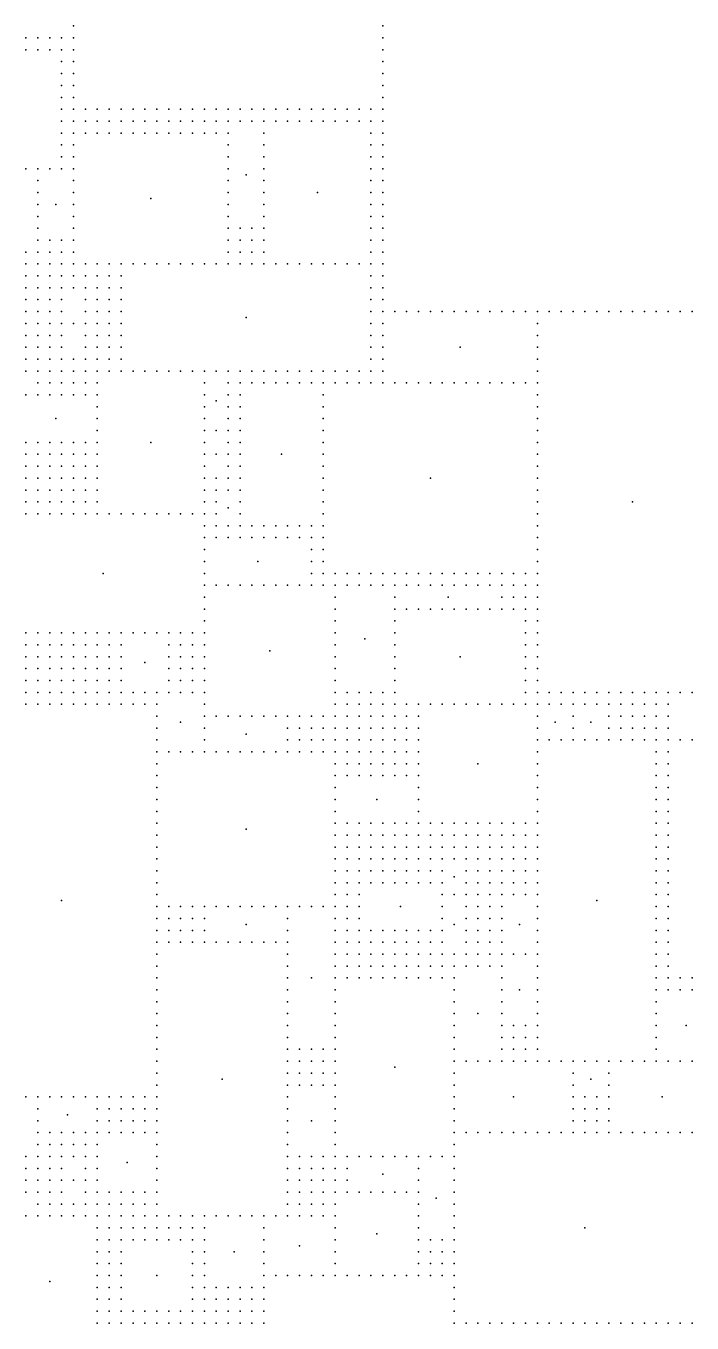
# Model space of a CAD drawing. Header units: metres. Extents: x -50 to 50, y -49 to 49.
# Drawn here: x 12.67 to 25.11, y 0.22 to 24.47 of the extents above; entities that cross this region are included whole.
import ezdxf

# ---------------------------------------------------------------- set-up
doc = ezdxf.new("R2010")
doc.units = ezdxf.units.M

msp = doc.modelspace()

# ---------------------------------------------------------------- linework, layer by layer
for p in [(12.667, 24.251), (12.889, 24.251), (13.111, 24.251), (13.333, 24.251), (13.556, 24.473), (13.556, 24.251), (19.333, 24.473), (19.333, 24.251), (12.667, 24.028), (12.889, 24.028), (13.111, 24.028), (13.333, 24.028), (13.556, 24.028), (19.333, 24.028), (13.333, 23.806), (13.556, 23.806), (19.333, 23.806), (13.333, 23.583), (13.556, 23.583), (19.333, 23.583), (13.333, 23.361), (13.556, 23.361), (19.333, 23.361), (13.333, 23.138), (13.556, 23.138), (19.333, 23.138), (13.333, 22.916), (13.556, 22.916), (13.778, 22.916), (14, 22.916), (14.222, 22.916), (14.444, 22.916), (14.667, 22.916), (14.889, 22.916), (15.111, 22.916), (15.333, 22.916), (15.556, 22.916), (15.778, 22.916), (16, 22.916), (16.222, 22.916), (16.444, 22.916), (16.667, 22.916), (16.889, 22.916), (17.111, 22.916), (17.333, 22.916), (17.556, 22.916), (17.778, 22.916), (18, 22.916), (18.222, 22.916), (18.444, 22.916), (18.667, 22.916), (18.889, 22.916), (19.111, 22.916), (19.333, 22.916), (13.333, 22.693), (13.556, 22.693), (13.778, 22.693), (14, 22.693), (14.222, 22.693), (14.444, 22.693), (14.667, 22.693), (14.889, 22.693), (15.111, 22.693), (15.333, 22.693), (15.556, 22.693), (15.778, 22.693), (16, 22.693), (16.222, 22.693), (16.444, 22.693), (16.667, 22.693), (16.889, 22.693), (17.111, 22.693), (17.333, 22.693), (17.556, 22.693), (17.778, 22.693), (18, 22.693), (18.222, 22.693), (18.444, 22.693), (18.667, 22.693), (18.889, 22.693), (19.111, 22.693), (19.333, 22.693), (13.333, 22.471), (13.556, 22.471), (13.778, 22.471), (14, 22.471), (14.222, 22.471), (14.444, 22.471), (14.667, 22.471), (14.889, 22.471), (15.111, 22.471), (15.333, 22.471), (15.556, 22.471), (15.778, 22.471), (16, 22.471), (16.222, 22.471), (16.444, 22.471), (17.111, 22.471), (19.111, 22.471), (19.333, 22.471), (13.333, 22.248), (13.556, 22.248), (16.444, 22.248), (17.111, 22.248), (19.111, 22.248), (19.333, 22.248), (13.333, 22.026), (13.556, 22.026), (16.444, 22.026), (17.111, 22.026), (19.111, 22.026), (19.333, 22.026), (12.667, 21.803), (12.889, 21.803), (13.111, 21.803), (13.333, 21.803), (13.556, 21.803), (16.444, 21.803), (16.778, 21.692), (17.111, 21.803), (19.111, 21.803), (19.333, 21.803), (12.889, 21.581), (12.889, 21.358), (13.556, 21.581), (13.556, 21.358), (16.444, 21.581), (16.444, 21.358), (17.111, 21.581), (17.111, 21.358), (18.111, 21.358), (19.111, 21.581), (19.111, 21.358), (19.333, 21.581), (19.333, 21.358), (12.889, 21.136), (13.222, 21.136), (13.556, 21.136), (15, 21.247), (16.444, 21.136), (17.111, 21.136), (19.111, 21.136), (19.333, 21.136), (12.889, 20.913), (13.556, 20.913), (16.444, 20.913), (17.111, 20.913), (19.111, 20.913), (19.333, 20.913), (12.889, 20.691), (13.556, 20.691), (16.444, 20.691), (16.667, 20.691), (16.889, 20.691), (17.111, 20.691), (19.111, 20.691), (19.333, 20.691), (12.889, 20.468), (13.111, 20.468), (13.333, 20.468), (13.556, 20.468), (16.444, 20.468), (16.667, 20.468), (16.889, 20.468), (17.111, 20.468), (19.111, 20.468), (19.333, 20.468), (12.667, 20.246), (12.889, 20.246), (13.111, 20.246), (13.333, 20.246), (13.556, 20.246), (16.444, 20.246), (16.667, 20.246), (16.889, 20.246), (17.111, 20.246), (19.111, 20.246), (19.333, 20.246), (12.667, 20.023), (12.889, 20.023), (13.111, 20.023), (13.333, 20.023), (13.556, 20.023), (13.778, 20.023), (14, 20.023), (14.222, 20.023), (14.444, 20.023), (14.667, 20.023), (14.889, 20.023), (15.111, 20.023), (15.333, 20.023), (15.556, 20.023), (15.778, 20.023), (16, 20.023), (16.222, 20.023), (16.444, 20.023), (16.667, 20.023), (16.889, 20.023), (17.111, 20.023), (17.333, 20.023), (17.556, 20.023), (17.778, 20.023), (18, 20.023), (18.222, 20.023), (18.444, 20.023), (18.667, 20.023), (18.889, 20.023), (19.111, 20.023), (19.333, 20.023), (12.667, 19.801), (12.889, 19.801), (13.111, 19.801), (13.333, 19.801), (13.556, 19.801), (13.778, 19.801), (14, 19.801), (14.222, 19.801), (14.444, 19.801), (19.111, 19.801), (19.333, 19.801), (12.667, 19.578), (12.889, 19.578), (13.111, 19.578), (13.333, 19.578), (13.556, 19.578), (13.778, 19.578), (14, 19.578), (14.222, 19.578), (14.444, 19.578), (19.111, 19.578), (19.333, 19.578), (12.667, 19.356), (12.889, 19.356), (13.111, 19.356), (13.333, 19.356), (13.778, 19.356), (14, 19.356), (14.222, 19.356), (14.444, 19.356), (19.111, 19.356), (19.333, 19.356), (12.667, 19.133), (12.889, 19.133), (13.111, 19.133), (13.333, 19.133), (13.778, 19.133), (14, 19.133), (14.222, 19.133), (14.444, 19.133), (16.778, 19.022), (19.111, 19.133), (19.333, 19.133), (19.556, 19.133), (19.778, 19.133), (20, 19.133), (20.222, 19.133), (20.444, 19.133), (20.667, 19.133), (20.889, 19.133), (21.111, 19.133), (21.333, 19.133), (21.556, 19.133), (21.778, 19.133), (22, 19.133), (22.222, 19.133), (22.444, 19.133), (22.667, 19.133), (22.889, 19.133), (23.111, 19.133), (23.333, 19.133), (23.556, 19.133), (23.778, 19.133), (24, 19.133), (24.222, 19.133), (24.444, 19.133), (24.667, 19.133), (24.889, 19.133), (25.111, 19.133), (12.667, 18.911), (12.667, 18.688), (12.889, 18.911), (12.889, 18.688), (13.111, 18.911), (13.111, 18.688), (13.333, 18.911), (13.333, 18.688), (13.556, 18.911), (13.778, 18.911), (13.778, 18.688), (14, 18.911), (14, 18.688), (14.222, 18.911), (14.222, 18.688), (14.444, 18.911), (14.444, 18.688), (19.111, 18.911), (19.111, 18.688), (19.333, 18.911), (19.333, 18.688), (22.222, 18.911), (22.222, 18.688), (12.667, 18.466), (12.889, 18.466), (13.111, 18.466), (13.333, 18.466), (13.778, 18.466), (14, 18.466), (14.222, 18.466), (14.444, 18.466), (19.111, 18.466), (19.333, 18.466), (20.778, 18.466), (22.222, 18.466), (12.667, 18.244), (12.889, 18.244), (13.111, 18.244), (13.333, 18.244), (13.556, 18.244), (13.778, 18.244), (14, 18.244), (14.222, 18.244), (14.444, 18.244), (19.111, 18.244), (19.333, 18.244), (22.222, 18.244), (12.667, 18.021), (12.889, 18.021), (13.111, 18.021), (13.333, 18.021), (13.556, 18.021), (13.778, 18.021), (14, 18.021), (14.222, 18.021), (14.444, 18.021), (14.667, 18.021), (14.889, 18.021), (15.111, 18.021), (15.333, 18.021), (15.556, 18.021), (15.778, 18.021), (16, 18.021), (16.222, 18.021), (16.444, 18.021), (16.667, 18.021), (16.889, 18.021), (17.111, 18.021), (17.333, 18.021), (17.556, 18.021), (17.778, 18.021), (18, 18.021), (18.222, 18.021), (18.444, 18.021), (18.667, 18.021), (18.889, 18.021), (19.111, 18.021), (19.333, 18.021), (22.222, 18.021), (12.889, 17.799), (13.111, 17.799), (13.333, 17.799), (13.556, 17.799), (13.778, 17.799), (14, 17.799), (16, 17.799), (16.444, 17.799), (16.667, 17.799), (16.889, 17.799), (17.111, 17.799), (17.333, 17.799), (17.556, 17.799), (17.778, 17.799), (18, 17.799), (18.222, 17.799), (18.444, 17.799), (18.667, 17.799), (18.889, 17.799), (19.111, 17.799), (19.333, 17.799), (19.556, 17.799), (19.778, 17.799), (20, 17.799), (20.222, 17.799), (20.444, 17.799), (20.667, 17.799), (20.889, 17.799), (21.111, 17.799), (21.333, 17.799), (21.556, 17.799), (21.778, 17.799), (22, 17.799), (22.222, 17.799), (12.667, 17.576), (12.889, 17.576), (13.111, 17.576), (13.333, 17.576), (13.556, 17.576), (13.778, 17.576), (14, 17.576), (16, 17.576), (16.222, 17.465), (16.444, 17.576), (16.667, 17.576), (18.222, 17.576), (22.222, 17.576), (14, 17.354), (16, 17.354), (16.444, 17.354), (16.667, 17.354), (18.222, 17.354), (22.222, 17.354), (13.222, 17.131), (14, 17.131), (16, 17.131), (16.444, 17.131), (16.667, 17.131), (18.222, 17.131), (22.222, 17.131), (14, 16.909), (16, 16.909), (16.222, 16.909), (16.444, 16.909), (16.667, 16.909), (18.222, 16.909), (22.222, 16.909), (12.667, 16.686), (12.889, 16.686), (13.111, 16.686), (13.333, 16.686), (13.556, 16.686), (13.778, 16.686), (14, 16.686), (15, 16.686), (16, 16.686), (16.444, 16.686), (16.667, 16.686), (18.222, 16.686), (22.222, 16.686), (12.667, 16.464), (12.889, 16.464), (13.111, 16.464), (13.333, 16.464), (13.556, 16.464), (13.778, 16.464), (14, 16.464), (16, 16.464), (16.222, 16.464), (16.444, 16.464), (16.667, 16.464), (17.444, 16.464), (18.222, 16.464), (22.222, 16.464), (12.667, 16.241), (12.667, 16.019), (12.889, 16.241), (12.889, 16.019), (13.111, 16.241), (13.111, 16.019), (13.333, 16.241), (13.333, 16.019), (13.556, 16.241), (13.556, 16.019), (13.778, 16.241), (13.778, 16.019), (14, 16.241), (14, 16.019), (16, 16.241), (16, 16.019), (16.222, 16.019), (16.444, 16.241), (16.444, 16.019), (16.667, 16.241), (16.667, 16.019), (18.222, 16.241), (18.222, 16.019), (20.222, 16.019), (22.222, 16.241), (22.222, 16.019), (12.667, 15.796), (12.889, 15.796), (13.111, 15.796), (13.333, 15.796), (13.556, 15.796), (13.778, 15.796), (14, 15.796), (16, 15.796), (16.222, 15.796), (16.444, 15.796), (16.667, 15.796), (18.222, 15.796), (22.222, 15.796), (12.667, 15.574), (12.889, 15.574), (13.111, 15.574), (13.333, 15.574), (13.556, 15.574), (13.778, 15.574), (14, 15.574), (16, 15.574), (16.222, 15.574), (16.667, 15.574), (18.222, 15.574), (22.222, 15.574), (24, 15.574), (12.667, 15.351), (12.889, 15.351), (13.111, 15.351), (13.333, 15.351), (13.556, 15.351), (13.778, 15.351), (14, 15.351), (14.222, 15.351), (14.444, 15.351), (14.667, 15.351), (14.889, 15.351), (15.111, 15.351), (15.333, 15.351), (15.556, 15.351), (15.778, 15.351), (16, 15.351), (16.222, 15.351), (16.444, 15.462), (16.667, 15.351), (18.222, 15.351), (22.222, 15.351), (16, 15.129), (16.222, 15.129), (16.444, 15.129), (16.667, 15.129), (16.889, 15.129), (17.111, 15.129), (17.333, 15.129), (17.556, 15.129), (17.778, 15.129), (18, 15.129), (18.222, 15.129), (22.222, 15.129), (16, 14.906), (16.222, 14.906), (16.444, 14.906), (16.667, 14.906), (16.889, 14.906), (17.111, 14.906), (17.333, 14.906), (17.556, 14.906), (17.778, 14.906), (18, 14.906), (18.222, 14.906), (22.222, 14.906), (16, 14.684), (18, 14.684), (18.222, 14.684), (22.222, 14.684), (16, 14.461), (17, 14.461), (18, 14.461), (18.222, 14.461), (22.222, 14.461), (14.111, 14.239), (16, 14.239), (18, 14.239), (18.222, 14.239), (18.444, 14.239), (18.667, 14.239), (18.889, 14.239), (19.111, 14.239), (19.333, 14.239), (19.556, 14.239), (19.778, 14.239), (20, 14.239), (20.222, 14.239), (20.444, 14.239), (20.667, 14.239), (20.889, 14.239), (21.111, 14.239), (21.333, 14.239), (21.556, 14.239), (21.778, 14.239), (22, 14.239), (22.222, 14.239), (16, 14.016), (16.222, 14.016), (16.444, 14.016), (16.667, 14.016), (16.889, 14.016), (17.111, 14.016), (17.333, 14.016), (17.556, 14.016), (17.778, 14.016), (18, 14.016), (18.222, 14.016), (18.444, 14.016), (18.667, 14.016), (18.889, 14.016), (19.111, 14.016), (19.333, 14.016), (19.556, 14.016), (19.778, 14.016), (20, 14.016), (20.222, 14.016), (20.444, 14.016), (20.667, 14.016), (20.889, 14.016), (21.111, 14.016), (21.333, 14.016), (21.556, 14.016), (21.778, 14.016), (22, 14.016), (22.222, 14.016), (16, 13.794), (18.444, 13.794), (19.556, 13.794), (20.556, 13.794), (21.556, 13.794), (21.778, 13.794), (22, 13.794), (22.222, 13.794), (16, 13.571), (16, 13.349), (18.444, 13.571), (18.444, 13.349), (19.556, 13.571), (19.556, 13.349), (19.778, 13.571), (20, 13.571), (20.222, 13.571), (20.444, 13.571), (20.667, 13.571), (20.889, 13.571), (21.111, 13.571), (21.333, 13.571), (21.556, 13.571), (21.778, 13.571), (22, 13.571), (22, 13.349), (22.222, 13.571), (22.222, 13.349), (12.667, 13.126), (12.889, 13.126), (13.111, 13.126), (13.333, 13.126), (13.556, 13.126), (13.778, 13.126), (14, 13.126), (14.222, 13.126), (14.444, 13.126), (14.667, 13.126), (14.889, 13.126), (15.111, 13.126), (15.333, 13.126), (15.556, 13.126), (15.778, 13.126), (16, 13.126), (18.444, 13.126), (19.556, 13.126), (22, 13.126), (22.222, 13.126), (12.667, 12.904), (12.889, 12.904), (13.111, 12.904), (13.333, 12.904), (13.556, 12.904), (13.778, 12.904), (14, 12.904), (14.222, 12.904), (14.444, 12.904), (15.333, 12.904), (15.556, 12.904), (15.778, 12.904), (16, 12.904), (18.444, 12.904), (19, 13.015), (19.556, 12.904), (22, 12.904), (22.222, 12.904), (12.667, 12.681), (12.889, 12.681), (13.111, 12.681), (13.333, 12.681), (13.556, 12.681), (13.778, 12.681), (14, 12.681), (14.222, 12.681), (14.444, 12.681), (15.333, 12.681), (15.556, 12.681), (15.778, 12.681), (16, 12.681), (17.222, 12.793), (18.444, 12.681), (19.556, 12.681), (20.778, 12.681), (22, 12.681), (22.222, 12.681), (12.667, 12.459), (12.889, 12.459), (13.111, 12.459), (13.333, 12.459), (13.556, 12.459), (13.778, 12.459), (14, 12.459), (14.222, 12.459), (14.444, 12.459), (14.889, 12.57), (15.333, 12.459), (15.556, 12.459), (15.778, 12.459), (16, 12.459), (18.444, 12.459), (19.556, 12.459), (22, 12.459), (22.222, 12.459), (12.667, 12.236), (12.889, 12.236), (13.111, 12.236), (13.333, 12.236), (13.556, 12.236), (13.778, 12.236), (14, 12.236), (14.222, 12.236), (14.444, 12.236), (15.333, 12.236), (15.556, 12.236), (15.778, 12.236), (16, 12.236), (18.444, 12.236), (19.556, 12.236), (22, 12.236), (22.222, 12.236), (12.667, 12.014), (12.889, 12.014), (13.111, 12.014), (13.333, 12.014), (13.556, 12.014), (13.778, 12.014), (14, 12.014), (14.222, 12.014), (14.444, 12.014), (14.667, 12.014), (14.889, 12.014), (15.111, 12.014), (15.333, 12.014), (15.556, 12.014), (15.778, 12.014), (16, 12.014), (18.444, 12.014), (18.667, 12.014), (18.889, 12.014), (19.111, 12.014), (19.333, 12.014), (19.556, 12.014), (22, 12.014), (22.222, 12.014), (22.444, 12.014), (22.667, 12.014), (22.889, 12.014), (23.111, 12.014), (23.333, 12.014), (23.556, 12.014), (23.778, 12.014), (24, 12.014), (24.222, 12.014), (24.444, 12.014), (24.667, 12.014), (24.889, 12.014), (25.111, 12.014), (12.667, 11.792), (12.889, 11.792), (13.111, 11.792), (13.333, 11.792), (13.556, 11.792), (13.778, 11.792), (14, 11.792), (14.222, 11.792), (14.444, 11.792), (14.667, 11.792), (14.889, 11.792), (15.111, 11.792), (16, 11.792), (18.444, 11.792), (18.667, 11.792), (18.889, 11.792), (19.111, 11.792), (19.333, 11.792), (19.556, 11.792), (19.778, 11.792), (20, 11.792), (20.222, 11.792), (20.444, 11.792), (20.667, 11.792), (20.889, 11.792), (21.111, 11.792), (21.333, 11.792), (21.556, 11.792), (21.778, 11.792), (22, 11.792), (22.222, 11.792), (22.444, 11.792), (22.667, 11.792), (22.889, 11.792), (23.111, 11.792), (23.333, 11.792), (23.556, 11.792), (23.778, 11.792), (24, 11.792), (24.222, 11.792), (24.444, 11.792), (24.667, 11.792), (15.111, 11.569), (15.556, 11.458), (16, 11.569), (16.222, 11.569), (16.444, 11.569), (16.667, 11.569), (16.889, 11.569), (17.111, 11.569), (17.333, 11.569), (17.556, 11.569), (17.778, 11.569), (18, 11.569), (18.222, 11.569), (18.444, 11.569), (18.667, 11.569), (18.889, 11.569), (19.111, 11.569), (19.333, 11.569), (19.556, 11.569), (19.778, 11.569), (20, 11.569), (22.222, 11.569), (22.556, 11.458), (22.889, 11.569), (23.222, 11.458), (23.556, 11.569), (23.778, 11.569), (24, 11.569), (24.222, 11.569), (24.444, 11.569), (24.667, 11.569), (15.111, 11.347), (16, 11.347), (16.778, 11.235), (17.556, 11.347), (17.778, 11.347), (18, 11.347), (18.222, 11.347), (18.444, 11.347), (18.667, 11.347), (18.889, 11.347), (19.111, 11.347), (19.333, 11.347), (19.556, 11.347), (19.778, 11.347), (20, 11.347), (22.222, 11.347), (22.889, 11.347), (23.556, 11.347), (23.778, 11.347), (24, 11.347), (24.222, 11.347), (24.444, 11.347), (24.667, 11.347), (15.111, 11.124), (16, 11.124), (17.556, 11.124), (17.778, 11.124), (18, 11.124), (18.222, 11.124), (18.444, 11.124), (18.667, 11.124), (18.889, 11.124), (19.111, 11.124), (19.333, 11.124), (19.556, 11.124), (19.778, 11.124), (20, 11.124), (22.222, 11.124), (22.444, 11.124), (22.667, 11.124), (22.889, 11.124), (23.111, 11.124), (23.333, 11.124), (23.556, 11.124), (23.778, 11.124), (24, 11.124), (24.222, 11.124), (24.444, 11.124), (24.667, 11.124), (24.889, 11.124), (25.111, 11.124), (15.111, 10.902), (15.111, 10.679), (15.333, 10.902), (15.556, 10.902), (15.778, 10.902), (16, 10.902), (16.222, 10.902), (16.444, 10.902), (16.667, 10.902), (16.889, 10.902), (17.111, 10.902), (17.333, 10.902), (17.556, 10.902), (17.778, 10.902), (18, 10.902), (18.222, 10.902), (18.444, 10.902), (18.444, 10.679), (18.667, 10.902), (18.667, 10.679), (18.889, 10.902), (18.889, 10.679), (19.111, 10.902), (19.111, 10.679), (19.333, 10.902), (19.333, 10.679), (19.556, 10.902), (19.556, 10.679), (19.778, 10.902), (19.778, 10.679), (20, 10.902), (20, 10.679), (21.111, 10.679), (22.222, 10.902), (22.222, 10.679), (24.444, 10.902), (24.444, 10.679), (24.667, 10.902), (24.667, 10.679), (15.111, 10.457), (18.444, 10.457), (18.667, 10.457), (18.889, 10.457), (19.111, 10.457), (19.333, 10.457), (19.556, 10.457), (19.778, 10.457), (20, 10.457), (22.222, 10.457), (24.444, 10.457), (24.667, 10.457), (15.111, 10.234), (18.444, 10.234), (20, 10.234), (22.222, 10.234), (24.444, 10.234), (24.667, 10.234), (15.111, 10.012), (18.444, 10.012), (19.222, 10.012), (20, 10.012), (22.222, 10.012), (24.444, 10.012), (24.667, 10.012), (15.111, 9.789), (18.444, 9.789), (20, 9.789), (22.222, 9.789), (24.444, 9.789), (24.667, 9.789), (15.111, 9.567), (18.444, 9.567), (18.667, 9.567), (18.889, 9.567), (19.111, 9.567), (19.333, 9.567), (19.556, 9.567), (19.778, 9.567), (20, 9.567), (20.222, 9.567), (20.444, 9.567), (20.667, 9.567), (20.889, 9.567), (21.111, 9.567), (21.333, 9.567), (21.556, 9.567), (21.778, 9.567), (22, 9.567), (22.222, 9.567), (24.444, 9.567), (24.667, 9.567), (15.111, 9.344), (16.778, 9.455), (18.444, 9.344), (18.667, 9.344), (18.889, 9.344), (19.111, 9.344), (19.333, 9.344), (19.556, 9.344), (19.778, 9.344), (20, 9.344), (20.222, 9.344), (20.444, 9.344), (20.667, 9.344), (20.889, 9.344), (21.111, 9.344), (21.333, 9.344), (21.556, 9.344), (21.778, 9.344), (22, 9.344), (22.222, 9.344), (24.444, 9.344), (24.667, 9.344), (15.111, 9.122), (18.444, 9.122), (18.667, 9.122), (18.889, 9.122), (19.111, 9.122), (19.333, 9.122), (19.556, 9.122), (19.778, 9.122), (20, 9.122), (20.222, 9.122), (20.444, 9.122), (20.667, 9.122), (20.889, 9.122), (21.111, 9.122), (21.333, 9.122), (21.556, 9.122), (21.778, 9.122), (22, 9.122), (22.222, 9.122), (24.444, 9.122), (24.667, 9.122), (15.111, 8.899), (18.444, 8.899), (18.667, 8.899), (18.889, 8.899), (19.111, 8.899), (19.333, 8.899), (19.556, 8.899), (19.778, 8.899), (20, 8.899), (20.222, 8.899), (20.444, 8.899), (20.667, 8.899), (20.889, 8.899), (21.111, 8.899), (21.333, 8.899), (21.556, 8.899), (21.778, 8.899), (22, 8.899), (22.222, 8.899), (24.444, 8.899), (24.667, 8.899), (15.111, 8.677), (18.444, 8.677), (18.667, 8.677), (18.889, 8.677), (19.111, 8.677), (19.333, 8.677), (19.556, 8.677), (19.778, 8.677), (20, 8.677), (20.222, 8.677), (20.444, 8.677), (20.667, 8.566), (20.889, 8.677), (21.111, 8.677), (21.333, 8.677), (21.556, 8.677), (21.778, 8.677), (22, 8.677), (22.222, 8.677), (24.444, 8.677), (24.667, 8.677), (15.111, 8.454), (18.444, 8.454), (18.667, 8.454), (18.889, 8.454), (19.111, 8.454), (19.333, 8.454), (19.556, 8.454), (19.778, 8.454), (20, 8.454), (20.222, 8.454), (20.444, 8.454), (20.889, 8.454), (21.111, 8.454), (21.333, 8.454), (21.556, 8.454), (21.778, 8.454), (22, 8.454), (22.222, 8.454), (24.444, 8.454), (24.667, 8.454), (13.333, 8.121), (15.111, 8.232), (15.111, 8.009), (15.333, 8.009), (15.556, 8.009), (15.778, 8.009), (16, 8.009), (16.222, 8.009), (16.444, 8.009), (16.667, 8.009), (16.889, 8.009), (17.111, 8.009), (17.333, 8.009), (17.556, 8.009), (17.778, 8.009), (18, 8.009), (18.222, 8.009), (18.444, 8.232), (18.444, 8.009), (18.667, 8.232), (18.667, 8.009), (18.889, 8.232), (18.889, 8.009), (19.667, 8.009), (20.444, 8.232), (20.444, 8.009), (20.667, 8.232), (20.889, 8.232), (20.889, 8.009), (21.111, 8.232), (21.111, 8.009), (21.333, 8.232), (21.333, 8.009), (21.556, 8.232), (21.556, 8.009), (21.778, 8.232), (22, 8.232), (22.222, 8.232), (22.222, 8.009), (23.333, 8.121), (24.444, 8.232), (24.444, 8.009), (24.667, 8.232), (24.667, 8.009), (15.111, 7.787), (15.333, 7.787), (15.556, 7.787), (15.778, 7.787), (16, 7.787), (17.556, 7.787), (18.444, 7.787), (18.667, 7.787), (18.889, 7.787), (20.444, 7.787), (20.889, 7.787), (21.111, 7.787), (21.333, 7.787), (21.556, 7.787), (22.222, 7.787), (24.444, 7.787), (24.667, 7.787), (15.111, 7.564), (15.333, 7.564), (15.556, 7.564), (15.778, 7.564), (16, 7.564), (16.778, 7.676), (17.556, 7.564), (18.444, 7.564), (18.667, 7.564), (18.889, 7.564), (19.111, 7.564), (19.333, 7.564), (19.556, 7.564), (19.778, 7.564), (20, 7.564), (20.222, 7.564), (20.444, 7.564), (20.667, 7.676), (20.889, 7.564), (21.111, 7.564), (21.333, 7.564), (21.556, 7.564), (21.889, 7.676), (22.222, 7.564), (24.444, 7.564), (24.667, 7.564), (15.111, 7.342), (15.333, 7.342), (15.556, 7.342), (15.778, 7.342), (16, 7.342), (16.222, 7.342), (16.444, 7.342), (16.667, 7.342), (16.889, 7.342), (17.111, 7.342), (17.333, 7.342), (17.556, 7.342), (18.444, 7.342), (18.667, 7.342), (18.889, 7.342), (19.111, 7.342), (19.333, 7.342), (19.556, 7.342), (19.778, 7.342), (20, 7.342), (20.222, 7.342), (20.444, 7.342), (20.889, 7.342), (21.111, 7.342), (21.333, 7.342), (21.556, 7.342), (22.222, 7.342), (24.444, 7.342), (24.667, 7.342), (15.111, 7.119), (17.556, 7.119), (18.444, 7.119), (18.667, 7.119), (18.889, 7.119), (19.111, 7.119), (19.333, 7.119), (19.556, 7.119), (19.778, 7.119), (20, 7.119), (20.222, 7.119), (20.444, 7.119), (20.667, 7.119), (20.889, 7.119), (21.111, 7.119), (21.333, 7.119), (21.556, 7.119), (21.778, 7.119), (22, 7.119), (22.222, 7.119), (24.444, 7.119), (24.667, 7.119), (15.111, 6.897), (17.556, 6.897), (18.444, 6.897), (18.667, 6.897), (18.889, 6.897), (19.111, 6.897), (19.333, 6.897), (19.556, 6.897), (19.778, 6.897), (20, 6.897), (20.222, 6.897), (20.444, 6.897), (20.667, 6.897), (20.889, 6.897), (21.111, 6.897), (21.333, 6.897), (21.556, 6.897), (22.222, 6.897), (24.444, 6.897), (24.667, 6.897), (15.111, 6.674), (17.556, 6.674), (18, 6.674), (18.444, 6.674), (18.667, 6.674), (18.889, 6.674), (19.111, 6.674), (19.333, 6.674), (19.556, 6.674), (19.778, 6.674), (20, 6.674), (20.222, 6.674), (20.444, 6.674), (20.667, 6.674), (21.556, 6.674), (22.222, 6.674), (24.444, 6.674), (24.667, 6.674), (24.889, 6.674), (25.111, 6.674), (15.111, 6.452), (17.556, 6.452), (18.444, 6.452), (20.667, 6.452), (21.556, 6.452), (21.889, 6.452), (22.222, 6.452), (24.444, 6.452), (24.667, 6.452), (24.889, 6.452), (25.111, 6.452), (15.111, 6.229), (17.556, 6.229), (18.444, 6.229), (20.667, 6.229), (21.556, 6.229), (22.222, 6.229), (24.444, 6.229), (15.111, 6.007), (17.556, 6.007), (18.444, 6.007), (20.667, 6.007), (21.111, 6.007), (21.556, 6.007), (22.222, 6.007), (24.444, 6.007), (15.111, 5.785), (17.556, 5.785), (18.444, 5.785), (20.667, 5.785), (21.556, 5.785), (21.778, 5.785), (22, 5.785), (22.222, 5.785), (24.444, 5.785), (25, 5.785), (15.111, 5.562), (15.111, 5.34), (17.556, 5.562), (17.556, 5.34), (17.778, 5.34), (18, 5.34), (18.222, 5.34), (18.444, 5.562), (18.444, 5.34), (20.667, 5.562), (20.667, 5.34), (21.556, 5.562), (21.556, 5.34), (21.778, 5.562), (21.778, 5.34), (22, 5.562), (22, 5.34), (22.222, 5.562), (22.222, 5.34), (24.444, 5.562), (24.444, 5.34), (15.111, 5.117), (17.556, 5.117), (17.778, 5.117), (18, 5.117), (18.222, 5.117), (18.444, 5.117), (20.667, 5.117), (20.889, 5.117), (21.111, 5.117), (21.333, 5.117), (21.556, 5.117), (21.778, 5.117), (22, 5.117), (22.222, 5.117), (22.444, 5.117), (22.667, 5.117), (22.889, 5.117), (23.111, 5.117), (23.333, 5.117), (23.556, 5.117), (23.778, 5.117), (24, 5.117), (24.222, 5.117), (24.444, 5.117), (24.667, 5.117), (24.889, 5.117), (25.111, 5.117), (15.111, 4.895), (17.556, 4.895), (17.778, 4.895), (18, 4.895), (18.222, 4.895), (18.444, 4.895), (19.556, 5.006), (20.667, 4.895), (22.889, 4.895), (23.556, 4.895), (15.111, 4.672), (16.333, 4.783), (17.556, 4.672), (17.778, 4.672), (18, 4.672), (18.222, 4.672), (18.444, 4.672), (20.667, 4.672), (22.889, 4.672), (23.222, 4.783), (23.556, 4.672), (12.667, 4.45), (12.889, 4.45), (13.111, 4.45), (13.333, 4.45), (13.556, 4.45), (13.778, 4.45), (14, 4.45), (14.222, 4.45), (14.444, 4.45), (14.667, 4.45), (14.889, 4.45), (15.111, 4.45), (17.556, 4.45), (18.444, 4.45), (20.667, 4.45), (21.778, 4.45), (22.889, 4.45), (23.111, 4.45), (23.333, 4.45), (23.556, 4.45), (24.556, 4.45), (12.889, 4.227), (14, 4.227), (14.222, 4.227), (14.444, 4.227), (14.667, 4.227), (14.889, 4.227), (15.111, 4.227), (17.556, 4.227), (18.444, 4.227), (20.667, 4.227), (22.889, 4.227), (23.111, 4.227), (23.333, 4.227), (23.556, 4.227), (12.889, 4.005), (13.444, 4.116), (14, 4.005), (14.222, 4.005), (14.444, 4.005), (14.667, 4.005), (14.889, 4.005), (15.111, 4.005), (17.556, 4.005), (18, 4.005), (18.444, 4.005), (20.667, 4.005), (22.889, 4.005), (23.111, 4.005), (23.333, 4.005), (23.556, 4.005), (12.889, 3.782), (13.111, 3.782), (13.333, 3.782), (13.556, 3.782), (13.778, 3.782), (14, 3.782), (14.222, 3.782), (14.444, 3.782), (14.667, 3.782), (14.889, 3.782), (15.111, 3.782), (17.556, 3.782), (18.444, 3.782), (20.667, 3.782), (20.889, 3.782), (21.111, 3.782), (21.333, 3.782), (21.556, 3.782), (21.778, 3.782), (22, 3.782), (22.222, 3.782), (22.444, 3.782), (22.667, 3.782), (22.889, 3.782), (23.111, 3.782), (23.333, 3.782), (23.556, 3.782), (23.778, 3.782), (24, 3.782), (24.222, 3.782), (24.444, 3.782), (24.667, 3.782), (24.889, 3.782), (25.111, 3.782), (12.889, 3.56), (13.111, 3.56), (13.333, 3.56), (13.556, 3.56), (13.778, 3.56), (14, 3.56), (15.111, 3.56), (17.556, 3.56), (18.444, 3.56), (20.667, 3.56), (12.667, 3.337), (12.889, 3.337), (13.111, 3.337), (13.333, 3.337), (13.556, 3.337), (13.778, 3.337), (14, 3.337), (14.556, 3.226), (15.111, 3.337), (17.556, 3.337), (17.778, 3.337), (18, 3.337), (18.222, 3.337), (18.444, 3.337), (18.667, 3.337), (18.889, 3.337), (19.111, 3.337), (19.333, 3.337), (19.556, 3.337), (19.778, 3.337), (20, 3.337), (20.222, 3.337), (20.444, 3.337), (20.667, 3.337), (12.667, 3.115), (12.889, 3.115), (13.111, 3.115), (13.333, 3.115), (13.778, 3.115), (14, 3.115), (15.111, 3.115), (17.556, 3.115), (17.778, 3.115), (18, 3.115), (18.222, 3.115), (18.444, 3.115), (18.667, 3.115), (19.333, 3.004), (20, 3.115), (20.667, 3.115), (12.667, 2.892), (12.667, 2.67), (12.889, 2.892), (12.889, 2.67), (13.111, 2.892), (13.111, 2.67), (13.333, 2.892), (13.333, 2.67), (13.556, 2.892), (13.778, 2.892), (13.778, 2.67), (14, 2.892), (14, 2.67), (14.222, 2.67), (14.444, 2.67), (14.667, 2.67), (14.889, 2.67), (15.111, 2.892), (15.111, 2.67), (17.556, 2.892), (17.556, 2.67), (17.778, 2.892), (17.778, 2.67), (18, 2.892), (18, 2.67), (18.222, 2.892), (18.222, 2.67), (18.444, 2.892), (18.444, 2.67), (18.667, 2.892), (18.667, 2.67), (18.889, 2.67), (19.111, 2.67), (19.333, 2.67), (19.556, 2.67), (19.778, 2.67), (20, 2.892), (20, 2.67), (20.667, 2.892), (20.667, 2.67), (12.889, 2.447), (13.111, 2.447), (13.333, 2.447), (13.556, 2.447), (13.778, 2.447), (14, 2.447), (14.222, 2.447), (14.444, 2.447), (14.667, 2.447), (14.889, 2.447), (15.111, 2.447), (17.556, 2.447), (17.778, 2.447), (18, 2.447), (18.222, 2.447), (18.444, 2.447), (20, 2.447), (20.333, 2.559), (20.667, 2.447), (12.667, 2.225), (12.889, 2.225), (13.111, 2.225), (13.333, 2.225), (13.556, 2.225), (13.778, 2.225), (14, 2.225), (14.222, 2.225), (14.444, 2.225), (14.667, 2.225), (14.889, 2.225), (15.111, 2.225), (15.333, 2.225), (15.556, 2.225), (15.778, 2.225), (16, 2.225), (16.222, 2.225), (16.444, 2.225), (16.667, 2.225), (16.889, 2.225), (17.111, 2.225), (17.333, 2.225), (17.556, 2.225), (17.778, 2.225), (18, 2.225), (18.222, 2.225), (18.444, 2.225), (20, 2.225), (20.667, 2.225), (14, 2.002), (14.222, 2.002), (14.444, 2.002), (14.667, 2.002), (14.889, 2.002), (15.111, 2.002), (15.333, 2.002), (15.556, 2.002), (15.778, 2.002), (16, 2.002), (17.111, 2.002), (18.444, 2.002), (20, 2.002), (20.667, 2.002), (23.111, 2.002), (14, 1.78), (14.222, 1.78), (14.444, 1.78), (14.667, 1.78), (14.889, 1.78), (15.111, 1.78), (15.333, 1.78), (15.556, 1.78), (15.778, 1.78), (16, 1.78), (17.111, 1.78), (18.444, 1.78), (19.222, 1.891), (20, 1.78), (20.222, 1.78), (20.444, 1.78), (20.667, 1.78), (14, 1.557), (14.222, 1.557), (14.444, 1.557), (15.778, 1.557), (16, 1.557), (16.556, 1.557), (17.111, 1.557), (17.778, 1.669), (18.444, 1.557), (20, 1.557), (20.222, 1.557), (20.444, 1.557), (20.667, 1.557), (14, 1.335), (14.222, 1.335), (14.444, 1.335), (15.778, 1.335), (16, 1.335), (17.111, 1.335), (18.444, 1.335), (20, 1.335), (20.222, 1.335), (20.444, 1.335), (20.667, 1.335), (13.111, 1.001), (14, 1.112), (14.222, 1.112), (14.444, 1.112), (15.111, 1.112), (15.778, 1.112), (16, 1.112), (17.111, 1.112), (17.333, 1.112), (17.556, 1.112), (17.778, 1.112), (18, 1.112), (18.222, 1.112), (18.444, 1.112), (18.667, 1.112), (18.889, 1.112), (19.111, 1.112), (19.333, 1.112), (19.556, 1.112), (19.778, 1.112), (20, 1.112), (20.222, 1.112), (20.444, 1.112), (20.667, 1.112), (14, 0.89), (14.222, 0.89), (14.444, 0.89), (15.778, 0.89), (16, 0.89), (16.222, 0.89), (16.444, 0.89), (16.667, 0.89), (16.889, 0.89), (17.111, 0.89), (20.667, 0.89), (14, 0.667), (14.222, 0.667), (14.444, 0.667), (15.778, 0.667), (16, 0.667), (16.222, 0.667), (16.444, 0.667), (16.667, 0.667), (16.889, 0.667), (17.111, 0.667), (20.667, 0.667), (14, 0.445), (14.222, 0.445), (14.444, 0.445), (14.667, 0.445), (14.889, 0.445), (15.111, 0.445), (15.333, 0.445), (15.556, 0.445), (15.778, 0.445), (16, 0.445), (16.222, 0.445), (16.444, 0.445), (16.667, 0.445), (16.889, 0.445), (17.111, 0.445), (20.667, 0.445), (14, 0.222), (14.222, 0.222), (14.444, 0.222), (14.667, 0.222), (14.889, 0.222), (15.111, 0.222), (15.333, 0.222), (15.556, 0.222), (15.778, 0.222), (16, 0.222), (16.222, 0.222), (16.444, 0.222), (16.667, 0.222), (16.889, 0.222), (17.111, 0.222), (20.667, 0.222), (20.889, 0.222), (21.111, 0.222), (21.333, 0.222), (21.556, 0.222), (21.778, 0.222), (22, 0.222), (22.222, 0.222), (22.444, 0.222), (22.667, 0.222), (22.889, 0.222), (23.111, 0.222), (23.333, 0.222), (23.556, 0.222), (23.778, 0.222), (24, 0.222), (24.222, 0.222), (24.444, 0.222), (24.667, 0.222), (24.889, 0.222), (25.111, 0.222)]:
    msp.add_point(p)

doc.saveas('drawing.dxf')
